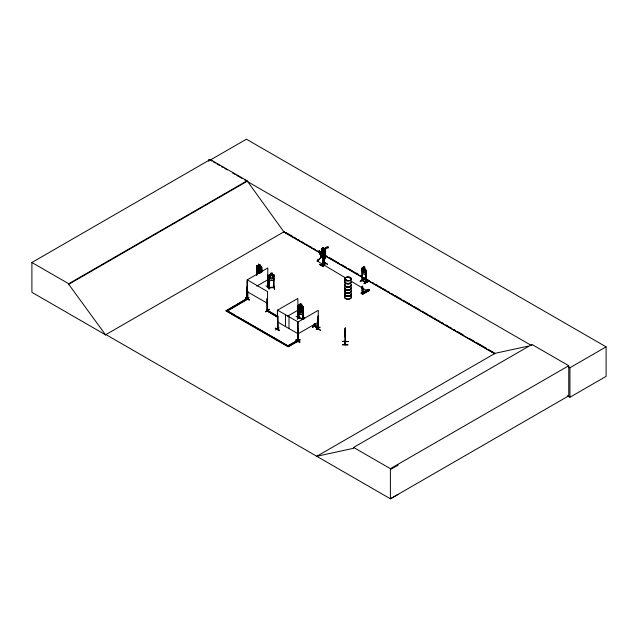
<?xml version="1.0" encoding="UTF-8"?>
<svg xmlns="http://www.w3.org/2000/svg" width="638" height="638" viewBox="0 0 638 638"><rect width="100%" height="100%" fill="white"/><g stroke="black" fill="none" stroke-linecap="round" stroke-linejoin="round"><path stroke-width="0.96" d="M345.349 334.615L345.31 332.853M347.885 344.608L342.47 344.632M347.869 344.991L342.454 344.847M345.27 332.231L345.102 337.024L345.341 334.591M345.158 331.154C344.967 334.471 345.469 325.085 345.166 329.12M321.576 255.846C320.667 255.017 322.27 257.202 321.624 256.324M321.488 256.54L325.436 258.534L321.64 256.364M322.708 252.887L322.796 250.567L324.79 251.276L323.171 253.095L322.708 252.887L324.327 251.069L324.79 251.276M323.171 253.095L323.259 250.774L322.796 250.567M362.416 292.73L361.81 292.603L361.81 293.464L361.746 292.635L362.878 293.352L362.998 289.692A1.204 0.694 60 0 0 362.823 288.041L362.863 286.813M362.878 293.352L362.998 289.692M345.15 333.698L345.23 332.741M342.742 341.545L348.173 341.529L342.742 341.298M345.517 330.141L345.325 341.968M345.046 344.727L345.302 341.657M362.416 292.762L362.137 293.727L361.794 288.998A1.204 0.694 60 0 1 361.969 287.547L362.232 286.151M361.969 287.547L362.041 286.334L362.559 286.287M362.232 292.882L362.113 292.706M362.336 292.619L361.307 292.834L361.403 293.52L368.557 289.668M345.66 280.058L346.689 280.138M346.099 279.731L346.37 280.098M350.174 277.753L349.752 278.001M349.839 277.674L350.174 278.001M365.662 291.375L366.116 290.952M321.137 255.83L321.496 256.005M249.107 300.019C245.901 297.675 242.424 296.112 249.259 299.908M249.283 299.884L245.407 297.707M275.273 328.331C287.467 334.687 267.338 323.817 279.125 330.516M279.308 330.38L275.425 328.203M299.828 341.992L295.976 339.791L299.836 341.992L299.621 342.359L295.769 340.134L299.836 342.239M319.606 264.531L319.821 264.156L323.657 266.62L319.606 264.515L323.657 266.62M323.618 266.596L319.766 264.403M345.533 341.936L345.541 329.854M325.524 254.969L325.093 256.229L322.15 254.538M365.949 273.861L365.478 275.082L362.528 273.375L362.137 267.816L362.575 267.497L365.949 269.962L365.949 282.65L365.526 281.972M273.55 280.433L274.149 278.926L273.55 280.433L269.388 280.632L268.837 279.221L268.901 275.337L270.616 274.739L270.608 273.255L272.378 273.16L272.33 274.691L273.216 275.13L273.216 277.841L272.33 279.053L270.679 279.141L269.794 278.032L269.794 275.321L270.616 274.739M327.103 247.608A4.322 2.48 -65.5 0 1 327.446 247.6L328.522 247.217L327.908 247.815A4.322 2.48 -65.5 0 0 324.216 251.093M303.297 310.467L302.723 311.775L298.895 310.929L298.409 309.326M303.353 310.491L302.763 311.83L298.895 310.929M299.996 308.218L298.345 308.361L298.855 313.816L302.739 314.694L303.305 313.378M345.078 344.034L345.589 341.697M323.362 250.75L323.633 250.152A5.048 2.895 -65.5 0 1 327.669 246.922L328.036 247.002M325.324 263.119L321.496 265.312M312.389 327.286L316.225 325.077M364.067 279.237L360.215 281.446M245.064 299.828L248.692 297.539M245.71 299.533L248.884 297.42M279.093 327.876L275.472 329.982M268.989 289.269L268.446 286.342M247.456 298.512L247.879 298.169L247.289 299.055L247.361 286.94M277.913 328.873L277.474 328.642M277.666 329.36L277.729 317.238L277.905 329.32L277.474 329.072M297.994 340.493L297.436 340.325L298.074 340.708M297.994 340.923L297.882 322.102L318.322 310.299L317.939 329.495L318.506 329.344L318.322 317.469L317.939 329.495M317.716 322.365L317.668 328.267L318.107 328.49L314.271 325.851L314.701 326.098M362.679 280.178L362.113 280.01L362.543 280.249M362.177 280.066L362.153 280.505L362.137 267.816M362.504 280.664L362.288 268.582L362.488 280.688M366.092 282.554L366.045 270.751L365.566 270.624L365.566 282.474C368.477 283.001 356.275 277.666 365.654 282.02M325.221 257.066L325.468 258.438L325.228 250.862L325.348 258.143M297.308 319.431L299.31 316.552M267.649 286.773C268.223 286.071 267.338 287.913 267.84 286.917M297.675 317.269L297.579 317.74L297.826 305.634L298.01 317.509L297.826 298.464L277.386 310.267L277.594 329.32M318.195 329.12L318.362 328.817M256.659 268.734L257.194 268.319L261.133 269.069L261.708 269.722L261.652 271.668M257.178 268.351L258.382 268.63M258.326 267.115L260.033 267.41L258.326 267.115L258.35 268.534L257.561 268.917L257.561 271.629L258.406 272.952L259.977 273.255M256.635 272.665L257.162 274.204L256.659 272.633M260.033 268.861L260.822 269.539L260.822 272.251M261.724 269.691L259.961 268.925M256.667 275.576L256.691 265.847L258.374 265.655M257.21 265.464C262.354 264.547 262.545 268.622 261.747 272.522M257.13 266.812L256.667 266.724L257.13 266.812L257.13 274.683M260.041 266.022L261.149 266.206M257.194 271.317L256.691 269.738L257.194 271.317L261.165 272.059L261.724 270.767M261.229 267.617L261.747 267.601L261.229 267.617L261.229 272.538M298.871 307.963L303.329 309.446L301.654 308.593L302.444 309.271L302.444 311.982L301.622 312.955L300.075 312.604L299.246 311.248L299.246 308.537L300.075 308.242L300.019 306.734L301.67 307.109L301.67 308.561M298.855 313.816L302.763 314.662M298.935 305.044L303.353 306.591L303.345 319.279L298.329 318.123L298.409 305.435L298.935 305.044C301.216 306.487 298.879 302.101 301.702 304.238L301.678 305.722L302.452 306.431L302.452 309.143L301.622 310.116L300.091 309.757L299.262 308.401L299.262 305.69L300.091 305.395L300.107 303.911M298.831 306.415L298.377 306.312L298.831 306.415L298.895 318.107M301.678 304.27L301.622 305.754L303.353 306.591M302.843 307.356L303.369 307.364L302.843 307.356L302.875 319.199L302.914 307.253M298.417 317.708L303.417 319.175L302.851 318.745M302.978 318.625L298.887 317.923L303.345 318.848M303.417 318.745C302.221 321.026 306.663 314.845 303.664 319.295M303.417 319.008L304.438 317.565M322.653 257.01L322.956 264.634L323.035 256.835L322.876 264.611M322.995 264.587L322.995 257.21M323.33 264.427L322.613 264.363M324.447 265.145L323.769 265.105M324.447 265.113L324.543 257.776M366.3 291.016L366.116 291.486L365.662 291.064M274.133 287.602L268.75 287.89L269.276 287.85M269.332 287.443L274.133 287.172M320.579 254.099L318.833 251.436L322.589 253.581L322.118 253.517L325.26 258.685L322.118 253.517M319.75 252.05L319.175 250.973L321.799 253.35L322.637 255.615L320.372 253.812L319.175 250.973M320.412 251.723L319.136 251.013M320.101 254.267L321.05 255.463L318.649 251.595L321.903 256.723M321.823 253.119L324.072 257.09L323.913 256.324M324.806 257.927L323.729 257.8M320.707 256.986L321.56 256.045L322.198 256.476L321.345 257.409L320.747 257.074L321.56 256.045M321.081 257.178L318.043 260.328L321.145 257.281M322.166 256.388L321.345 257.409M323.697 257.736L324.072 265.352L324.152 257.951M274.053 287.164L273.566 287.762L274.045 287.754L274.149 275.026L273.503 274.595L269.427 274.819L268.845 275.361L268.75 288.017L269.356 287.977M247.377 298.712L247.887 298.616M247.871 298.64L247.839 291.558M267.936 287.028L267.8 275.137L267.418 287.164M277.841 329.152L277.65 328.61M297.938 317.549L297.444 317.66M298.401 340.62L298.161 340.883M317.979 329.455L318.139 329.12M318.442 329.383L318.107 315.802M273.59 287.204L273.638 287.618M274.077 287.299L268.773 287.602M256.731 265.91L257.258 265.488M297.882 329.272L298.201 340.875M298.401 308.393L298.919 307.979M298.44 305.498L298.959 305.092M367.52 289.652C370.941 291.191 366.037 289.907 368.222 289.245L369.609 290.258L362.655 294.246L361.204 293.416L368.293 289.516M368.469 289.493L361.204 293.408M362.432 294.11L369.593 290.258M362.32 293.99L369.498 290.138L368.325 289.524M362.48 294.142L362.583 293.568L361.403 292.89M322.948 247.719L324.264 248.405L324.822 250.758L324.838 253.469L324.208 254.283L323.019 253.621L322.381 252.098L322.995 247.696L323.043 249.227M322.995 247.791L324.264 248.405M324.271 249.865L324.184 248.461M325.101 250.941L325.547 251.085L325.053 250.351L322.094 248.692L321.688 248.987L322.174 249.115L322.19 253.661M246.978 287.036L247.456 287.156L246.978 287.036L246.978 298.847M267.553 287.244L267.936 275.209M265.982 285.856L269.874 287.993M267.075 310.483L267.202 298.56L267.458 310.658M267.163 309.909L267.593 310.156L267.035 310.108M269.443 309.271L265.623 311.735L269.459 309.302M277.514 317.293L277.857 317.493L266.453 310.539L267.194 310.108L278.272 316.504M297.675 317.7L297.962 305.714M296.008 316.352L300.075 318.426M277.905 329.009L277.347 329.264L277.594 328.889M277.857 329.12L277.514 310.124L297.954 321.927L297.978 341.178M297.611 340.7L297.475 328.977L297.826 329.176M298.225 329.072L297.475 328.977M318.458 317.549L317.979 317.668M316.552 328.123L320.571 330.261L316.711 328.068M299.868 339.831C287.834 347.311 308.377 334.663 296.239 342.183M106.004 334.607L105.589 334.854L31.9 292.308L31.9 262.497L210.253 159.524L247.073 180.777L283.894 231.849L320.029 252.712M210.253 159.524L210.253 160.074L246.42 139.196L606.1 346.857L606.1 376.364L569.933 397.243L567.349 395.743M31.9 262.497L68.721 283.75L247.073 180.777M398.208 494.354L390.4 498.804L105.956 334.583L105.533 334.822L68.721 284.301L247.073 181.328M105.533 334.822L284.309 231.61M256.731 286.159L267.8 279.771M322.174 249.115L321.688 248.995L321.712 253.541M325.659 258.342L321.616 256.213L325.476 258.414L325.579 251.061M298.464 340.963L288.24 346.873L225.924 310.897L247.113 298.297L247.329 299.031L247.361 279.771L267.8 267.968L267.745 286.948M235.191 305.546L226.665 310.467L288.982 346.442L236.913 316.376M236.889 304.565L242.855 301.12M244.553 300.139L247.113 298.664L247.855 299.094L247.113 298.297M247.855 298.728L227.415 310.897L247.855 299.094M324.032 265.304L324.383 257.728L324.383 265.153M325.221 257.361L322.11 255.742M321.313 265.264L325.356 263.175M321.951 265.631L325.819 263.398M327.485 264.156L324.423 262.385M266.453 310.913L267.194 310.483L267.202 298.56M363.437 266.54L364.649 267.298L365.239 269.619L365.239 272.33L364.609 273.128L363.437 272.45L362.807 270.927L363.437 266.54L364.697 267.266L364.697 268.726M287.602 316.169L297.826 310.267M360.263 281.51L364.099 279.045L360.263 281.262M362.543 280.377L366.084 282.14L365.686 281.892M364.099 283.471C370.822 280.449 369.466 280.074 364.154 283.719M364.099 283.719L368.142 281.597M318.067 316.663L318.242 328.418L314.446 326.225L314.446 324.256M361.307 292.834L362.009 292.427M365.024 291.095C368.445 292.627 363.532 291.351 365.726 290.689L367.002 291.526L365.726 290.689M351.554 281.47L367.632 291.167L366.348 290.33L367.049 289.923L368.333 290.769L367.049 289.923M362.488 293.512L363.285 293.161L363.285 293.679M362.408 294.102L369.506 289.987M297.882 333.905L318.322 322.102M312.421 327.35L316.257 324.886L312.421 327.103M317.676 327.94C320.794 328.554 309.167 323.705 317.812 327.86M316.257 329.559L320.109 327.119L316.312 329.559M225.924 310.531L288.24 346.506L298.464 340.596L297.723 340.166L288.24 345.644L297.826 340.548M316.352 456.537L495.128 353.316L528.065 346.155M316.767 456.29L353.588 448.283L353.588 447.429L531.94 344.456L568.761 365.71L568.761 395.831L390.4 498.804L390.4 468.683L568.761 365.71M531.94 345.31L531.526 345.557L244.506 179.844M568.227 366.746L569.933 367.735L606.1 346.857M390.4 469.544L398.208 465.094M346.019 279.755L345.732 280.21M346.53 280.21L345.836 280.21M298.807 318.226L298.903 306.32M346.003 279.827L346.705 280.058M323.035 257.234L322.613 257.082M268.845 287.451L269.22 287.866M362.248 280.361L362.288 268.582M317.812 328.171L317.852 322.294M327.525 264.347L324.447 262.561M325.268 258.143L325.228 250.862M270.616 273.287L272.386 273.192M272.386 274.643L274.157 275.058M269.276 276.071L268.789 276.102L269.3 276.182L269.244 288.017M273.59 275.831L274.093 275.911L273.59 275.831L273.55 287.746M274.699 289.197L273.877 285.856L274.675 289.173M247.297 298.608L247.704 291.478M247.066 298.736L247.105 279.779L267.553 291.59L267.593 310.586M297.571 340.676L297.611 328.897M365.757 282.363L365.694 274.484M314.662 323.554L314.701 326.528L314.789 323.474M345.214 330.492L345.086 344.751M342.742 341.466L348.157 341.633M268.829 288.017L268.845 287.435M257.234 271.278L261.125 272.003M328.522 247.217L328.131 247.129A5.048 2.895 -65.5 0 0 324.096 250.359L323.825 250.965L323.259 250.774M324.327 251.069L323.761 250.886A4.322 2.48 -65.5 0 1 326.369 247.815M325.396 257.361L322.988 256.085M267.218 309.909L267.338 310.642M297.635 340.269L297.794 340.979M298.417 318.139L298.329 317.692M327.78 247.672L328.243 247.887M321.05 255.463L324.072 257.09M265.839 311.846L269.483 309.51M210.253 160.074L211.968 161.063M213.682 162.052L215.397 163.041M217.103 164.03L219.671 165.513M221.386 166.502L223.101 167.491M224.815 168.48L227.383 169.963M232.519 172.93L235.087 174.413M236.802 175.402L241.938 178.361M286.031 232.599L292.052 236.076M293.775 237.073L296.359 238.564M298.074 239.553L299.796 240.55M301.519 241.539L304.103 243.03M305.825 244.027L307.54 245.024M309.263 246.013L311.846 247.504M313.569 248.501L315.284 249.49M317.868 250.981L319.59 251.978M325.611 255.455L327.334 256.444M329.056 257.441L338.523 262.904M341.099 264.395L346.267 267.378M347.981 268.367L354.01 271.844M355.725 272.841L358.309 274.332M360.031 275.321L361.754 276.318M363.477 277.315L366.053 278.798M367.775 279.795L369.498 280.792M372.074 282.275L373.796 283.272M375.519 284.269L378.103 285.76M379.825 286.749L381.54 287.746M383.263 288.735L385.846 290.226M387.569 291.223L389.284 292.212M391.868 293.703L393.59 294.7M395.313 295.689L401.334 299.166M403.056 300.163L412.523 305.626M414.237 306.623L420.267 310.1M421.981 311.089L428.01 314.574M429.725 315.563L432.309 317.054M434.031 318.051L435.754 319.04M437.477 320.037L440.053 321.528M441.775 322.517L443.498 323.514M446.074 325.005L447.796 325.994M449.519 326.991L451.241 327.98M453.825 329.471L455.54 330.468M457.263 331.457L463.284 334.942M469.313 338.419L474.473 341.394M476.195 342.391L486.523 348.348M488.237 349.345L494.267 352.822M323.474 254.698L494.705 353.564M283.328 231.769L317.86 251.707M324.766 255.694L494.833 353.883M323.283 257.034L322.653 257.058M324.032 257.927L323.769 265.153M362.153 280.457L365.909 282.626M366.348 290.33L367.632 291.072M363.285 293.161L363.189 293.52M247.105 291.59L267.553 303.393M268.048 310.969L277.418 316.384M266.453 310.539L277.522 316.934M277.514 321.927L297.954 333.73M229.233 311.942L235.207 315.395M353.588 447.429L390.4 468.683M317.716 261.253C318.043 262.649 315.874 259.602 317.716 261.253L345.636 277.929M321.743 256.309L321.719 255.264M314.311 325.89L314.335 326.337L314.311 323.354M325.978 263.502L322.15 265.719M260.599 272.785L259.514 271.006C261.604 269.722 259.873 268.518 259.148 270.6L257.736 269.053L258.813 270.863C256.452 272.235 258.589 273.439 259.172 271.254L260.065 272.785M325.037 250.391L325.46 251.109M322.589 253.581L325.436 258.534M322.708 254.203L325.197 258.661M318.833 251.436L321.791 256.715M318.713 251.579L321.52 256.564M322.397 253.749L323.873 256.372M320.3 251.731L319.534 251.308M277.897 328.666L277.905 329.32M298.417 312.229L298.919 313.744M345.565 341.697L345.302 344.743L345.294 328.012M345.11 334.216L345.15 334.862M345.07 335.891L345.158 337.024M322.038 249.195L322.062 253.741M321.823 248.916L321.847 253.469M569.933 367.735L569.933 397.243M365.869 269.978L365.869 273.854M345.23 328.012L345.15 336.314M323.992 257.951L323.992 265.328M303.249 309.486L303.249 313.362M298.361 329.144L298.361 340.995M289.006 316.759L289.006 328.562M285.489 314.725L285.489 326.528M261.285 267.513L261.285 271.445M257.186 266.708L257.186 268.678M257.186 272.609L257.186 274.579M256.747 265.871L256.747 269.738M208.809 159.412L208.809 161.366M68.721 283.75L68.721 284.301M351.291 284.58A3.429 1.978 0 0 1 347.527 287.052A3.429 1.978 0 0 1 345.006 284.101M351.219 287.323A3.357 1.938 0 0 1 347.973 289.764A3.357 1.938 0 0 1 344.727 287.323M351.291 281.318A3.429 1.978 0 0 1 347.527 283.798A3.429 1.978 0 0 1 345.006 280.848M351.291 284.412A3.429 1.978 0 0 1 347.527 286.885A3.429 1.978 0 0 1 345.006 283.934M351.291 281.151A3.429 1.978 0 0 1 347.527 283.631A3.429 1.978 0 0 1 345.006 280.68M351.235 281.517A3.373 1.946 0 0 1 347.973 283.974A3.373 1.946 0 0 1 344.719 281.517M351.243 280.975A3.381 1.954 0 0 1 347.973 283.431A3.381 1.954 0 0 1 344.711 280.975M351.235 284.779A3.373 1.946 0 0 1 347.973 287.228A3.373 1.946 0 0 1 344.719 284.779M351.243 284.229A3.381 1.954 0 0 1 347.973 286.685A3.381 1.954 0 0 1 344.711 284.229M351.251 287.499A3.389 1.954 0 0 1 347.973 289.963A3.389 1.954 0 0 1 344.703 287.499M351.291 293.863A3.429 1.978 0 0 1 347.527 296.335A3.429 1.978 0 0 1 345.006 293.384M351.227 287.802A3.365 1.946 0 0 1 347.973 290.25A3.365 1.946 0 0 1 344.719 287.802M351.219 296.606A3.357 1.938 0 0 1 347.973 299.047A3.357 1.938 0 0 1 344.727 296.606M351.251 287.634A3.389 1.954 0 0 1 347.973 290.099A3.389 1.954 0 0 1 344.703 287.634M351.291 290.601A3.429 1.978 0 0 1 347.527 293.081A3.429 1.978 0 0 1 345.006 290.13M351.291 293.695A3.429 1.978 0 0 1 347.527 296.168A3.429 1.978 0 0 1 345.006 293.217M351.291 290.434A3.429 1.978 0 0 1 347.527 292.914A3.429 1.978 0 0 1 345.006 289.963M351.235 290.8A3.373 1.946 0 0 1 347.973 293.257A3.373 1.946 0 0 1 344.719 290.8M351.235 290.258A3.373 1.946 0 0 1 347.973 292.706A3.373 1.946 0 0 1 344.719 290.258M351.243 294.054A3.381 1.954 0 0 1 347.973 296.518A3.381 1.954 0 0 1 344.711 294.054M351.243 293.512A3.381 1.954 0 0 1 347.973 295.968A3.381 1.954 0 0 1 344.711 293.512M351.251 296.782A3.389 1.954 0 0 1 347.973 299.246A3.389 1.954 0 0 1 344.703 296.782M321.616 253.358L321.408 253.996L322.908 255.631L321.273 254.068C321.432 255.2 320.124 254.219 320.882 253.693L319.455 252.13L321.01 253.613L321.177 253.095L321.616 253.358M317.628 259.921L318.657 260.798L317.628 259.921M302.268 312.604L300.825 310.921C300.155 313.059 298.233 311.838 300.474 310.523L299.437 308.632L300.793 310.267C301.375 308.21 303.393 309.454 301.152 310.69L302.268 312.604M258.374 264.204L260.065 264.539L259.985 266.054L260.83 266.708L260.83 269.419L259.985 270.416L258.414 270.105L257.577 268.781L257.577 266.07L258.414 265.751L258.374 264.204M272.035 273.503L270.975 273.558L270.975 274.045L272.035 273.981L272.035 273.503M272.33 275.177L270.679 275.273L270.679 277.985L272.33 277.889L272.33 275.177M259.698 267.633L258.685 267.442L258.685 267.928L259.698 268.119L259.698 267.633M259.977 269.38L258.406 269.084L258.406 271.788L259.977 272.091L259.977 269.38M259.706 264.794L258.693 264.595L258.693 265.081L259.706 265.272L259.706 264.794M259.985 266.54L258.414 266.229L258.414 268.941L259.985 269.252L259.985 266.54M301.343 307.325L300.346 307.093L300.346 307.58L301.343 307.803L301.343 307.325M301.622 309.079L300.075 308.728L300.075 311.44L301.622 311.791L301.622 309.079M301.351 304.486L300.362 304.254L300.362 304.733L301.351 304.964L301.351 304.486M301.622 306.24L300.091 305.881L300.091 308.593L301.622 308.951L301.622 306.24M321.161 252.999L319.973 252.337L321.01 254.171L322.198 254.833L321.161 252.999M323.968 248.581L323.203 248.158L323.968 249.067L323.968 248.581M324.192 250.399L323.003 249.737L323.019 252.457L324.2 253.119L324.192 250.399M364.402 267.442L363.644 267.003L364.402 267.92L364.402 267.442M364.609 269.252L363.437 268.574L363.437 271.286L364.609 271.963L364.609 269.252M346.282 280.553A3.389 1.954 0 0 0 351.363 278.854A3.389 1.954 0 0 0 346.282 277.163A3.389 1.954 0 0 0 346.282 280.553M346.29 280.704A3.365 1.946 0 0 0 351.347 279.021A3.365 1.946 0 0 0 346.29 277.339A3.365 1.946 0 0 0 346.29 280.704"/></g></svg>
